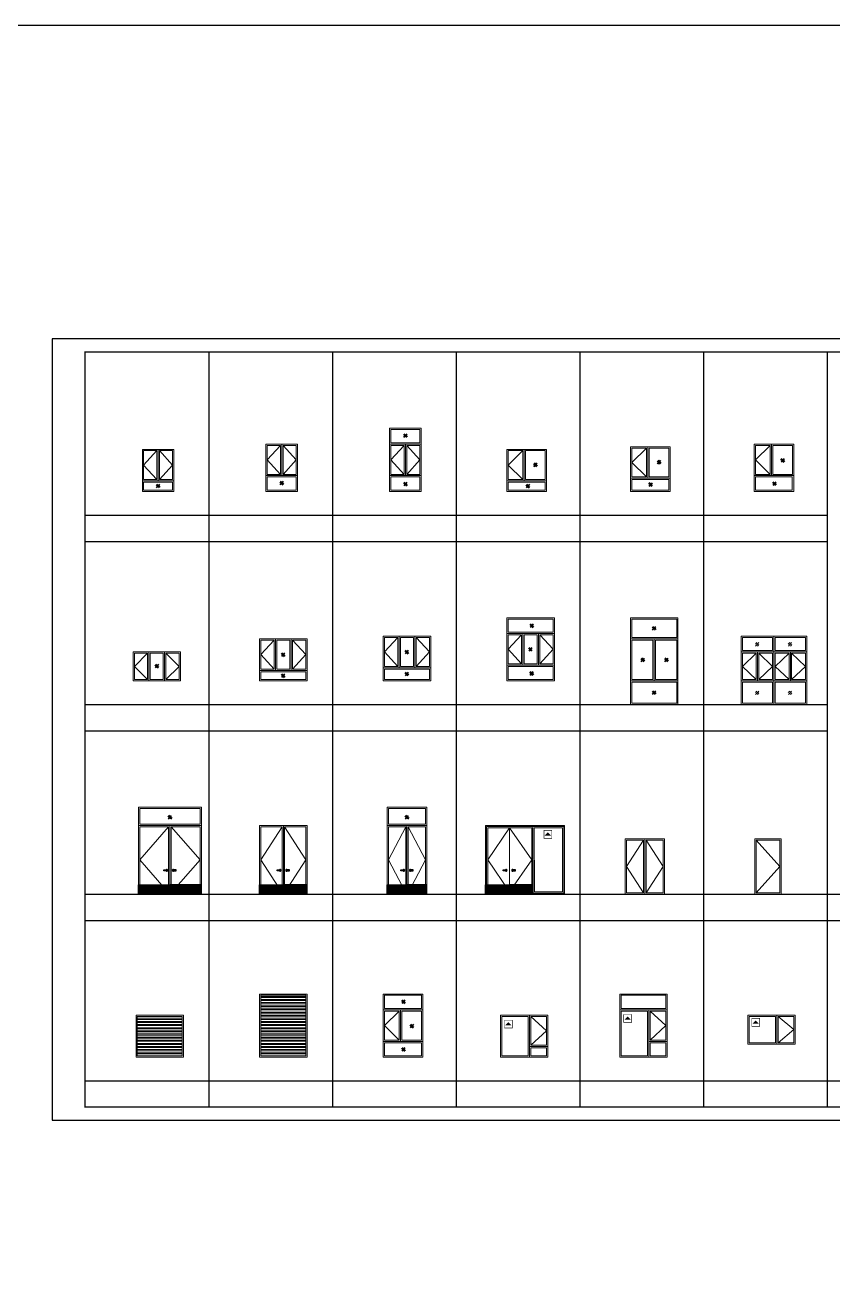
# Model space of a CAD drawing. Extents: x 1188826 to 1909461, y 608442 to 1651179.
# Drawn here: x 1277942 to 1308639, y 1183238 to 1231147 of the extents above; entities that cross this region are included whole.
import ezdxf

# ---------------------------------------------------------------- set-up
doc = ezdxf.new("R2010")
doc.units = 0
doc.header["$LTSCALE"] = 1000
doc.header["$MEASUREMENT"] = 0
for name, color, linetype, lineweight in [('2-门窗开启', 8, 'Continuous', 9), ('PUB_HATCH', 8, 'Continuous', 9), ('WALL', 9, 'Continuous', 40), ('WINDOW', 144, 'Continuous', 15), ('填充', 251, 'Continuous', 5)]:
    doc.layers.add(name, color=color, linetype=linetype, lineweight=lineweight)
doc.layers.add('DIM_MODI', color=1, linetype='Continuous', plot=False)
doc.layers.add('图框', color=140, linetype='Continuous')

# ---------------------------------------------------------------- blocks, each defined once
blk = doc.blocks.new('fewfrewfref')
at = {"layer": 'WALL'}
blk.add_hatch(color=1, dxfattribs=at).paths.add_polyline_path([(367770, 261682), (367710, 261622), (367830, 261622)])
at = {"layer": 'WALL', "color": 1, "const_width": 10}
blk.add_lwpolyline([(367695, 261570), (367695, 261720), (367845, 261720), (367845, 261570)], close=True, dxfattribs=at)

msp = doc.modelspace()

# ---------------------------------------------------------------- hatches: boundary and pattern name
at = {"true_color": 0x642165}
h = msp.add_hatch(dxfattribs=at)
h.set_pattern_fill('木板', color=219, scale=25, style=0)
h.set_pattern_definition([(0, (611762.716, 374549.246), (0, 31.25), []), (45, (611762.716, 374549.246), (-22.0970869, 22.0970869), [])])
h.paths.add_polyline_path([(1282245, 1198127), (1283445, 1198127), (1283445, 1198477), (1282245, 1198477)])
h = msp.add_hatch(dxfattribs=at)
h.set_pattern_fill('木板', color=219, scale=25, style=0)
h.set_pattern_definition([(0, (612422.74, 374548.892), (0, 31.25), []), (45, (612422.74, 374548.892), (-22.0970869, 22.0970869), [])])
h.paths.add_polyline_path([(1284645, 1198127), (1283445, 1198127), (1283445, 1198477), (1284645, 1198477)])
h = msp.add_hatch(dxfattribs=at)
h.set_pattern_fill('木板', color=219, scale=25, style=0)
h.set_pattern_definition([(0, (616072.21, 374549.246), (0, 31.25), []), (45, (616072.21, 374549.246), (-22.0970869, 22.0970869), [])])
h.paths.add_polyline_path([(1286854, 1198127), (1287754, 1198127), (1287754, 1198477), (1286854, 1198477)])
h = msp.add_hatch(dxfattribs=at)
h.set_pattern_fill('木板', color=219, scale=25, style=0)
h.set_pattern_definition([(0, (616732.236, 374548.892), (0, 31.25), []), (45, (616732.236, 374548.892), (-22.0970869, 22.0970869), [])])
h.paths.add_polyline_path([(1288655, 1198127), (1287754, 1198127), (1287754, 1198477), (1288655, 1198477)])
h = msp.add_hatch(dxfattribs=at)
h.set_pattern_fill('木板', color=219, scale=25, style=0)
h.set_pattern_definition([(0, (620772.21, 374549.246), (0, 31.25), []), (45, (620772.21, 374549.246), (-22.0970869, 22.0970869), [])])
h.paths.add_polyline_path([(1291704, 1198127), (1292454, 1198127), (1292454, 1198477), (1291704, 1198477)])
h = msp.add_hatch(dxfattribs=at)
h.set_pattern_fill('木板', color=219, scale=25, style=0)
h.set_pattern_definition([(0, (621432.236, 374548.892), (0, 31.25), []), (45, (621432.236, 374548.892), (-22.0970869, 22.0970869), [])])
h.paths.add_polyline_path([(1293205, 1198127), (1292454, 1198127), (1292454, 1198477), (1293205, 1198477)])
h = msp.add_hatch(dxfattribs=at)
h.set_pattern_fill('木板', color=219, scale=25, style=0)
h.set_pattern_definition([(0, (624662.675, 374549.246), (0, 31.25), []), (45, (624662.675, 374549.246), (-22.0970869, 22.0970869), [])])
h.paths.add_polyline_path([(1295444, 1198127), (1296345, 1198127), (1296345, 1198477), (1295444, 1198477)])
h = msp.add_hatch(dxfattribs=at)
h.set_pattern_fill('木板', color=219, scale=25, style=0)
h.set_pattern_definition([(0, (625322.7, 374548.892), (0, 31.25), []), (45, (625322.7, 374548.892), (-22.0970869, 22.0970869), [])])
h.paths.add_polyline_path([(1297244, 1198127), (1296345, 1198127), (1296345, 1198477), (1297244, 1198477)])
at = {"layer": 'PUB_HATCH'}
h = msp.add_hatch(dxfattribs=at)
h.set_pattern_fill('ANSI32', color=256, scale=25, angle=135)
h.set_pattern_definition([(180, (4700, 0), (-7e-15, -119.0625), []), (180, (4660.31, 39.69), (-7e-15, -119.0625), [])])
h.paths.add_polyline_path([(1286904, 1191977), (1286904, 1194277), (1288605, 1194277), (1288605, 1191977)])
h = msp.add_hatch(dxfattribs=at)
h.set_pattern_fill('ANSI32', color=256, scale=25, angle=135)
h.set_pattern_definition([(180, (0, 0), (-7e-15, -119.0625), []), (180, (-39.69, 39.69), (-7e-15, -119.0625), [])])
h.paths.add_polyline_path([(1282204, 1191977), (1282204, 1193477), (1283905, 1193477), (1283905, 1191977)])

# ---------------------------------------------------------------- linework, layer by layer
at = {"color": 219, "true_color": 0x642165}
for points in [[(1283208, 1199046), (1283342, 1199046), (1283342, 1199008), (1283208, 1199008)], [(1283684, 1199046), (1283550, 1199046), (1283550, 1199008), (1283684, 1199008)], [(1287518, 1199046), (1287651, 1199046), (1287651, 1199008), (1287518, 1199008)], [(1287993, 1199046), (1287860, 1199046), (1287860, 1199008), (1287993, 1199008)], [(1292218, 1199046), (1292351, 1199046), (1292351, 1199008), (1292218, 1199008)], [(1292693, 1199046), (1292560, 1199046), (1292560, 1199008), (1292693, 1199008)], [(1296108, 1199046), (1296242, 1199046), (1296242, 1199008), (1296108, 1199008)], [(1296584, 1199046), (1296450, 1199046), (1296450, 1199008), (1296584, 1199008)]]:
    msp.add_lwpolyline(points, close=True, dxfattribs=at)
at = {"color": 217, "true_color": 0x93278f}
for points in [[(1282245, 1198477), (1283445, 1198477), (1283445, 1198127), (1282245, 1198127)], [(1284645, 1198477), (1283445, 1198477), (1283445, 1198127), (1284645, 1198127)], [(1286854, 1198477), (1287754, 1198477), (1287754, 1198127), (1286854, 1198127)], [(1288655, 1198477), (1287754, 1198477), (1287754, 1198127), (1288655, 1198127)], [(1291704, 1198477), (1292454, 1198477), (1292454, 1198127), (1291704, 1198127)], [(1293205, 1198477), (1292454, 1198477), (1292454, 1198127), (1293205, 1198127)], [(1295444, 1198477), (1296345, 1198477), (1296345, 1198127), (1295444, 1198127)], [(1297245, 1198477), (1296345, 1198477), (1296345, 1198127), (1297245, 1198127)]]:
    msp.add_lwpolyline(points, close=True, dxfattribs=at)
at = {"color": 219, "true_color": 0x642165}
for centre, radius, start, end in [((1283327, 1199028), 30.4, 221.464, 144.1178), ((1283322, 1199027), 28.1, 250.5402, 117.6879), ((1283565, 1199028), 30.4, 35.8822, 318.536), ((1283570, 1199027), 28.1, 62.3121, 289.4598), ((1287636, 1199028), 30.4, 221.464, 144.1178), ((1287631, 1199027), 28.1, 250.5402, 117.6879), ((1287875, 1199028), 30.4, 35.8822, 318.536), ((1287879, 1199027), 28.1, 62.3121, 289.4598), ((1292336, 1199028), 30.4, 221.464, 144.1178), ((1292331, 1199027), 28.1, 250.5402, 117.6879), ((1292575, 1199028), 30.4, 35.8822, 318.536), ((1292579, 1199027), 28.1, 62.3121, 289.4598), ((1296227, 1199028), 30.4, 221.464, 144.1178), ((1296222, 1199027), 28.1, 250.5402, 117.6879), ((1296465, 1199028), 30.4, 35.8822, 318.536), ((1296470, 1199027), 28.1, 62.3121, 289.4598)]:
    msp.add_arc(centre, radius, start, end, dxfattribs=at)
at = {"layer": '2-门窗开启', "ltscale": 0.5}
for points in [[(1282945, 1213877), (1282445, 1214427), (1282945, 1214977)], [(1283045, 1213877), (1283545, 1214427), (1283045, 1214977)], [(1287645, 1214077), (1287145, 1214627), (1287645, 1215177)], [(1287745, 1214077), (1288245, 1214627), (1287745, 1215177)], [(1292345, 1214077), (1291845, 1214627), (1292345, 1215177)], [(1292445, 1214077), (1292945, 1214627), (1292445, 1215177)], [(1296854, 1214977), (1296304, 1214427), (1296854, 1213877)], [(1301554, 1215077), (1301004, 1214527), (1301554, 1213977)], [(1306254, 1215177), (1305704, 1214627), (1306254, 1214077)], [(1292104, 1207877), (1291604, 1207327), (1292104, 1206777)], [(1292804, 1207877), (1293305, 1207327), (1292804, 1206777)], [(1296804, 1207977), (1296304, 1207427), (1296804, 1206877)], [(1297504, 1207977), (1298005, 1207427), (1297504, 1206877)], [(1287404, 1207777), (1286904, 1207227), (1287404, 1206677)], [(1288104, 1207777), (1288605, 1207227), (1288104, 1206677)], [(1305697, 1207626), (1305753, 1207686)], [(1305702, 1207552), (1305823, 1207680)], [(1305777, 1207551), (1305833, 1207611)], [(1306947, 1207626), (1307003, 1207686)], [(1306952, 1207552), (1307073, 1207680)], [(1307027, 1207551), (1307083, 1207611)], [(1282592, 1207277), (1282092, 1206777), (1282592, 1206277)], [(1283292, 1207277), (1283792, 1206777), (1283292, 1206277)], [(1305726, 1207277), (1305201, 1206777), (1305726, 1206277)], [(1305826, 1207277), (1306351, 1206777), (1305826, 1206277)], [(1306976, 1207277), (1306451, 1206777), (1306976, 1206277)], [(1307076, 1207277), (1307601, 1206777), (1307076, 1206277)], [(1305697, 1205784), (1305753, 1205843)], [(1305702, 1205709), (1305823, 1205837)], [(1305777, 1205708), (1305833, 1205768)], [(1306947, 1205784), (1307003, 1205843)], [(1306952, 1205709), (1307073, 1205837)], [(1307027, 1205708), (1307083, 1205768)], [(1283395, 1200677), (1282295, 1199427), (1283395, 1198177)], [(1283495, 1200677), (1284595, 1199427), (1283495, 1198177)], [(1287704, 1200677), (1286904, 1199427), (1287704, 1198177)], [(1287804, 1200677), (1288605, 1199427), (1287804, 1198177)], [(1292404, 1200677), (1291754, 1199427), (1292404, 1198177)], [(1292504, 1200677), (1293155, 1199427), (1292504, 1198177)], [(1296345, 1200647), (1295524, 1199427), (1296345, 1198207)], [(1296345, 1200647), (1297194, 1199427), (1296345, 1198207)], [(1301448, 1200177), (1300798, 1199177), (1301448, 1198177)], [(1301548, 1200177), (1302198, 1199177), (1301548, 1198177)], [(1305729, 1200177), (1306629, 1199177), (1305729, 1198177)], [(1292154, 1193677), (1291604, 1193127), (1292154, 1192577)], [(1297161, 1193477), (1297761, 1192927), (1297161, 1192377)], [(1301695, 1193677), (1302295, 1193127), (1301695, 1192577)], [(1306561, 1193477), (1307161, 1192977), (1306561, 1192477)]]:
    msp.add_lwpolyline(points, dxfattribs=at)
at = {"layer": 'DIM_MODI'}
msp.add_lwpolyline([(1233208, 1231147), (1406411, 1231147), (1406411, 946723), (1233208, 946723)], close=True, dxfattribs=at)
at = {"layer": 'WALL'}
for points in [[(1292331, 1215560), (1292388, 1215619)], [(1292337, 1215485), (1292458, 1215613)], [(1292411, 1215484), (1292468, 1215544)], [(1297321, 1214497), (1297265, 1214438)], [(1297396, 1214497), (1297275, 1214368)], [(1302021, 1214599), (1301965, 1214540)], [(1302096, 1214599), (1301975, 1214470)], [(1302101, 1214524), (1302045, 1214464)], [(1306721, 1214668), (1306665, 1214608)], [(1306796, 1214667), (1306675, 1214539)], [(1306801, 1214592), (1306745, 1214533)], [(1297401, 1214422), (1297345, 1214362)], [(1282931, 1213649), (1282988, 1213709)], [(1282937, 1213574), (1283058, 1213703)], [(1283011, 1213573), (1283068, 1213633)], [(1287631, 1213760), (1287688, 1213819)], [(1287637, 1213685), (1287758, 1213813)], [(1287711, 1213684), (1287768, 1213744)], [(1292378, 1213770), (1292322, 1213711)], [(1292453, 1213770), (1292332, 1213641)], [(1292458, 1213695), (1292402, 1213635)], [(1297030, 1213689), (1296974, 1213629)], [(1297105, 1213688), (1296984, 1213560)], [(1297110, 1213613), (1297054, 1213554)], [(1301699, 1213749), (1301643, 1213689)], [(1301774, 1213748), (1301653, 1213620)], [(1301779, 1213674), (1301723, 1213614)], [(1306403, 1213786), (1306347, 1213727)], [(1306478, 1213785), (1306357, 1213657)], [(1306483, 1213711), (1306427, 1213651)], [(1297180, 1208388), (1297124, 1208328)], [(1297255, 1208387), (1297134, 1208259)], [(1297260, 1208312), (1297204, 1208253)], [(1301785, 1208238), (1301842, 1208298)], [(1301791, 1208164), (1301912, 1208292)], [(1301865, 1208163), (1301922, 1208223)], [(1292426, 1207387), (1292370, 1207327)], [(1292501, 1207386), (1292380, 1207258)], [(1292506, 1207311), (1292450, 1207252)], [(1297126, 1207487), (1297070, 1207427)], [(1297201, 1207486), (1297080, 1207358)], [(1297206, 1207411), (1297150, 1207352)], [(1282931, 1206848), (1282874, 1206788)], [(1283005, 1206847), (1282884, 1206719)], [(1287726, 1207287), (1287670, 1207227)], [(1287801, 1207286), (1287680, 1207158)], [(1287806, 1207211), (1287750, 1207152)], [(1301356, 1207039), (1301413, 1207099)], [(1301361, 1206965), (1301483, 1207093)], [(1301436, 1206964), (1301492, 1207024)], [(1302256, 1207039), (1302312, 1207099)], [(1302261, 1206965), (1302382, 1207093)], [(1302336, 1206964), (1302392, 1207024)], [(1283011, 1206772), (1282954, 1206713)], [(1287726, 1206486), (1287670, 1206427)], [(1287801, 1206485), (1287680, 1206357)], [(1287806, 1206411), (1287750, 1206351)], [(1292426, 1206552), (1292370, 1206493)], [(1292501, 1206551), (1292380, 1206423)], [(1292506, 1206477), (1292450, 1206417)], [(1297180, 1206567), (1297124, 1206507)], [(1297255, 1206566), (1297134, 1206438)], [(1297260, 1206491), (1297204, 1206432)], [(1301785, 1205796), (1301842, 1205855)], [(1301791, 1205721), (1301912, 1205850)], [(1301865, 1205720), (1301922, 1205780)], [(1283382, 1201060), (1283438, 1201119)], [(1283387, 1200985), (1283508, 1201113)], [(1292391, 1201060), (1292447, 1201119)], [(1292396, 1200985), (1292517, 1201113)], [(1283462, 1200984), (1283518, 1201044)], [(1292471, 1200984), (1292527, 1201044)], [(1292303, 1194099), (1292247, 1194039)], [(1292378, 1194098), (1292257, 1193969)], [(1292383, 1194023), (1292327, 1193963)], [(1292621, 1193168), (1292565, 1193108)], [(1292696, 1193167), (1292575, 1193039)], [(1292701, 1193092), (1292645, 1193033)], [(1292303, 1192286), (1292247, 1192227)], [(1292378, 1192285), (1292257, 1192157)], [(1292383, 1192211), (1292327, 1192151)]]:
    msp.add_lwpolyline(points, dxfattribs=at)
at = {"layer": 'WINDOW'}
for p, q in [((1295474, 1200697), (1295474, 1198157)), ((1295474, 1200697), (1295474, 1198157)), ((1296345, 1200647), (1296345, 1198207)), ((1297244, 1200697), (1297245, 1198157)), ((1298414, 1200697), (1298415, 1198157)), ((1298414, 1200697), (1298414, 1200697))]:
    msp.add_line(p, q, dxfattribs=at)
for points in [[(1291795, 1213427), (1291795, 1215827), (1292995, 1215827), (1292995, 1213427)], [(1291845, 1215777), (1292945, 1215777), (1292945, 1215277), (1291845, 1215277)], [(1282395, 1213427), (1282395, 1215027), (1283595, 1215027), (1283595, 1213427)], [(1282445, 1213877), (1282945, 1213877), (1282945, 1214977), (1282445, 1214977)], [(1283545, 1213877), (1283045, 1213877), (1283045, 1214977), (1283545, 1214977)], [(1287095, 1213427), (1287095, 1215227), (1288295, 1215227), (1288295, 1213427)], [(1287145, 1214077), (1287645, 1214077), (1287645, 1215177), (1287145, 1215177)], [(1288245, 1214077), (1287745, 1214077), (1287745, 1215177), (1288245, 1215177)], [(1291845, 1214077), (1292345, 1214077), (1292345, 1215177), (1291845, 1215177)], [(1292945, 1214077), (1292445, 1214077), (1292445, 1215177), (1292945, 1215177)], [(1296254, 1213427), (1296254, 1215027), (1297755, 1215027), (1297755, 1213427)], [(1296304, 1214977), (1296854, 1214977), (1296854, 1213877), (1296304, 1213877)], [(1297705, 1214977), (1296954, 1214977), (1296954, 1213877), (1297705, 1213877)], [(1300954, 1213427), (1300954, 1215127), (1302455, 1215127), (1302455, 1213427)], [(1301004, 1215077), (1301554, 1215077), (1301554, 1213977), (1301004, 1213977)], [(1302405, 1215077), (1301654, 1215077), (1301654, 1213977), (1302405, 1213977)], [(1305654, 1213427), (1305654, 1215227), (1307155, 1215227), (1307155, 1213427)], [(1305704, 1215177), (1306254, 1215177), (1306254, 1214077), (1305704, 1214077)], [(1307105, 1215177), (1306354, 1215177), (1306354, 1214077), (1307105, 1214077)], [(1282445, 1213477), (1283545, 1213477), (1283545, 1213777), (1282445, 1213777)], [(1287145, 1213477), (1288245, 1213477), (1288245, 1213977), (1287145, 1213977)], [(1291845, 1213477), (1292945, 1213477), (1292945, 1213977), (1291845, 1213977)], [(1296304, 1213777), (1297705, 1213777), (1297705, 1213477), (1296304, 1213477)], [(1301004, 1213877), (1302405, 1213877), (1302405, 1213477), (1301004, 1213477)], [(1305704, 1213977), (1307101, 1213977), (1307101, 1213477), (1305704, 1213477)], [(1296254, 1206227), (1296254, 1208627), (1298055, 1208627), (1298055, 1206227)], [(1296304, 1208577), (1298005, 1208577), (1298005, 1208077), (1296304, 1208077)], [(1300954, 1205327), (1300954, 1208627), (1302755, 1208627), (1302755, 1205327)], [(1301004, 1208577), (1302705, 1208577), (1302705, 1207877), (1301004, 1207877)], [(1286854, 1206227), (1286854, 1207827), (1288655, 1207827), (1288655, 1206227)], [(1291554, 1206227), (1291554, 1207927), (1293355, 1207927), (1293355, 1206227)], [(1291604, 1207877), (1292104, 1207877), (1292104, 1206777), (1291604, 1206777)], [(1292204, 1207877), (1292704, 1207877), (1292704, 1206777), (1292204, 1206777)], [(1293305, 1207877), (1292804, 1207877), (1292804, 1206777), (1293305, 1206777)], [(1296304, 1207977), (1296804, 1207977), (1296804, 1206877), (1296304, 1206877)], [(1296904, 1207977), (1297404, 1207977), (1297404, 1206877), (1296904, 1206877)], [(1298005, 1207977), (1297504, 1207977), (1297504, 1206877), (1298005, 1206877)], [(1305151, 1205327), (1305151, 1207927), (1307651, 1207927), (1307651, 1205327)], [(1305201, 1207877), (1306351, 1207877), (1306351, 1207377), (1305201, 1207377)], [(1307601, 1207877), (1306451, 1207877), (1306451, 1207377), (1307601, 1207377)], [(1282042, 1206227), (1282042, 1207327), (1283842, 1207327), (1283842, 1206227)], [(1286904, 1207777), (1287404, 1207777), (1287404, 1206677), (1286904, 1206677)], [(1287504, 1207777), (1288004, 1207777), (1288004, 1206677), (1287504, 1206677)], [(1288605, 1207777), (1288104, 1207777), (1288104, 1206677), (1288605, 1206677)], [(1301004, 1207777), (1301804, 1207777), (1301804, 1206277), (1301004, 1206277)], [(1302705, 1207777), (1301904, 1207777), (1301904, 1206277), (1302705, 1206277)], [(1282092, 1207277), (1282592, 1207277), (1282592, 1206277), (1282092, 1206277)], [(1282692, 1207277), (1283192, 1207277), (1283192, 1206277), (1282692, 1206277)], [(1283792, 1207277), (1283292, 1207277), (1283292, 1206277), (1283792, 1206277)], [(1305201, 1207277), (1305726, 1207277), (1305726, 1206277), (1305201, 1206277)], [(1305826, 1207277), (1306351, 1207277), (1306351, 1206277), (1305826, 1206277)], [(1306976, 1207277), (1306451, 1207277), (1306451, 1206277), (1306976, 1206277)], [(1307601, 1207277), (1307076, 1207277), (1307076, 1206277), (1307601, 1206277)], [(1286904, 1206577), (1288605, 1206577), (1288605, 1206277), (1286904, 1206277)], [(1291604, 1206677), (1293305, 1206677), (1293305, 1206277), (1291604, 1206277)], [(1296304, 1206777), (1298005, 1206777), (1298005, 1206277), (1296304, 1206277)], [(1301004, 1206177), (1302705, 1206177), (1302705, 1205377), (1301004, 1205377)], [(1305201, 1206177), (1306351, 1206177), (1306351, 1205377), (1305201, 1205377)], [(1307601, 1206177), (1306451, 1206177), (1306451, 1205377), (1307601, 1205377)], [(1282245, 1198127), (1282245, 1201427), (1284645, 1201427), (1284645, 1198127)], [(1282295, 1201377), (1284595, 1201377), (1284595, 1200777), (1282295, 1200777)], [(1291704, 1198127), (1291704, 1201427), (1293205, 1201427), (1293205, 1198127)], [(1291754, 1201377), (1293155, 1201377), (1293155, 1200777), (1291754, 1200777)], [(1282295, 1200677), (1283395, 1200677), (1283395, 1198177), (1282295, 1198177)], [(1284595, 1200677), (1283495, 1200677), (1283495, 1198177), (1284595, 1198177)], [(1286854, 1198127), (1286854, 1200727), (1288655, 1200727), (1288655, 1198127)], [(1286904, 1200677), (1287704, 1200677), (1287704, 1198177), (1286904, 1198177)], [(1288605, 1200677), (1287804, 1200677), (1287804, 1198177), (1288605, 1198177)], [(1291754, 1200677), (1292404, 1200677), (1292404, 1198177), (1291754, 1198177)], [(1293155, 1200677), (1292504, 1200677), (1292504, 1198177), (1293155, 1198177)], [(1298444, 1200727), (1295444, 1200727), (1295444, 1198127), (1298444, 1198127)], [(1297244, 1200697), (1295474, 1200697), (1295474, 1198157), (1297244, 1198157)], [(1295474, 1200697), (1295474, 1200697), (1295474, 1198157), (1295474, 1198157)], [(1297194, 1200647), (1295524, 1200647), (1295524, 1198207), (1297194, 1198207)], [(1297244, 1200697), (1298414, 1200697), (1298415, 1198157), (1297245, 1198157)], [(1297294, 1200647), (1298364, 1200647), (1298365, 1198207), (1297295, 1198207)], [(1300748, 1200227), (1302248, 1200227), (1302248, 1198127), (1300748, 1198127)], [(1300798, 1200177), (1301448, 1200177), (1301448, 1198177), (1300798, 1198177)], [(1302198, 1200177), (1301548, 1200177), (1301548, 1198177), (1302198, 1198177)], [(1305679, 1200227), (1306679, 1200227), (1306679, 1198127), (1305679, 1198127)], [(1306629, 1200177), (1305729, 1200177), (1305729, 1198177), (1306629, 1198177)], [(1286854, 1191927), (1286854, 1194327), (1288655, 1194327), (1288655, 1191927)], [(1286904, 1191977), (1286904, 1194277), (1288605, 1194277), (1288605, 1191977)], [(1291554, 1191927), (1291554, 1194327), (1293055, 1194327), (1293055, 1191927)], [(1291604, 1193777), (1293001, 1193777), (1293001, 1194277), (1291604, 1194277)], [(1300545, 1194327), (1302345, 1194327), (1302345, 1191927), (1300545, 1191927)], [(1300595, 1194277), (1302295, 1194277), (1302295, 1193777), (1300595, 1193777)], [(1282154, 1191927), (1282154, 1193527), (1283955, 1193527), (1283955, 1191927)], [(1282204, 1191977), (1282204, 1193477), (1283905, 1193477), (1283905, 1191977)], [(1291604, 1193677), (1292154, 1193677), (1292154, 1192577), (1291604, 1192577)], [(1293005, 1193677), (1292254, 1193677), (1292254, 1192577), (1293005, 1192577)], [(1296011, 1193527), (1297811, 1193527), (1297811, 1191927), (1296011, 1191927)], [(1296061, 1193477), (1297061, 1193477), (1297061, 1191977), (1296061, 1191977)], [(1297761, 1193477), (1297161, 1193477), (1297161, 1192377), (1297761, 1192377)], [(1300595, 1193677), (1301595, 1193677), (1301595, 1191977), (1300595, 1191977)], [(1302295, 1193677), (1301695, 1193677), (1301695, 1192577), (1302295, 1192577)], [(1305411, 1193527), (1307211, 1193527), (1307211, 1192427), (1305411, 1192427)], [(1305461, 1193477), (1306461, 1193477), (1306461, 1192477), (1305461, 1192477)], [(1307161, 1193477), (1306561, 1193477), (1306561, 1192477), (1307161, 1192477)], [(1291604, 1192477), (1293001, 1192477), (1293001, 1191977), (1291604, 1191977)], [(1301695, 1192477), (1302295, 1192477), (1302295, 1191977), (1301695, 1191977)], [(1297161, 1192277), (1297761, 1192277), (1297761, 1191977), (1297161, 1191977)]]:
    msp.add_lwpolyline(points, close=True, dxfattribs=at)
for points in [[(1282995, 1215027), (1282995, 1213827)], [(1287095, 1215227), (1288295, 1215227)], [(1287695, 1215227), (1287695, 1214027)], [(1291795, 1215227), (1292995, 1215227)], [(1292395, 1215227), (1292395, 1214027)], [(1296904, 1213827), (1296904, 1215027)], [(1300954, 1215127), (1302455, 1215127)], [(1301604, 1213927), (1301604, 1215127)], [(1306304, 1214027), (1306304, 1215227)], [(1287095, 1214027), (1288295, 1214027)], [(1291795, 1214027), (1292995, 1214027)], [(1305654, 1214027), (1307155, 1214027)], [(1282395, 1213827), (1283595, 1213827)], [(1296254, 1213827), (1297755, 1213827)], [(1300954, 1213927), (1302455, 1213927)], [(1287454, 1206627), (1287454, 1207827)], [(1288054, 1206627), (1288054, 1207827)], [(1292154, 1206727), (1292154, 1207927)], [(1292754, 1206727), (1292754, 1207927)], [(1296254, 1208027), (1298055, 1208027)], [(1296854, 1206827), (1296854, 1208027)], [(1297454, 1206827), (1297454, 1208027)], [(1300954, 1207827), (1302755, 1207827)], [(1301854, 1206227), (1301854, 1207827)], [(1306401, 1205327), (1306401, 1207927)], [(1282642, 1206227), (1282642, 1207327)], [(1283242, 1206227), (1283242, 1207327)], [(1305151, 1207327), (1307651, 1207327)], [(1305776, 1206227), (1305776, 1207327)], [(1307026, 1206227), (1307026, 1207327)], [(1296254, 1206827), (1298055, 1206827)], [(1286854, 1206627), (1288655, 1206627)], [(1291554, 1206727), (1293355, 1206727)], [(1300954, 1206227), (1302755, 1206227)], [(1305151, 1206227), (1307651, 1206227)], [(1282245, 1200727), (1284645, 1200727)], [(1283445, 1198127), (1283445, 1200727)], [(1287754, 1198127), (1287754, 1200727)], [(1291704, 1200727), (1293205, 1200727)], [(1292454, 1198127), (1292454, 1200727)], [(1301498, 1200227), (1301498, 1198127)], [(1291554, 1193727), (1293055, 1193727)], [(1292204, 1192527), (1292204, 1193727)], [(1297111, 1193527), (1297111, 1191927)], [(1300545, 1193727), (1302345, 1193727)], [(1301645, 1193727), (1301645, 1191927)], [(1306511, 1193527), (1306511, 1192427)], [(1291554, 1192527), (1293055, 1192527)], [(1301645, 1192527), (1302345, 1192527)], [(1297111, 1192327), (1297811, 1192327)]]:
    msp.add_lwpolyline(points, dxfattribs=at)
at = {"layer": '图框'}
msp.add_lwpolyline([(1278970, 1189527), (1321020, 1189527), (1321020, 1219227), (1278970, 1219227)], close=True, dxfattribs=at)
at = {"layer": '图框', "const_width": 50}
msp.add_lwpolyline([(1280220, 1190027), (1320520, 1190027), (1320520, 1218727), (1280220, 1218727)], close=True, dxfattribs=at)
at = {"layer": '图框'}
for points in [[(1284920, 1218727), (1284920, 1190027)], [(1289620, 1218727), (1289620, 1190027)], [(1294320, 1218727), (1294320, 1190027)], [(1299020, 1218727), (1299020, 1190027)], [(1303720, 1218727), (1303720, 1190027)], [(1308420, 1218727), (1308420, 1190027)], [(1280220, 1212527), (1308420, 1212527)], [(1280220, 1211527), (1308420, 1211527)], [(1280220, 1205327), (1308420, 1205327)], [(1280220, 1204327), (1308420, 1204327)], [(1280220, 1198127), (1317020, 1198127)], [(1280220, 1197127), (1317020, 1197127)], [(1280220, 1191027), (1317020, 1191027)]]:
    msp.add_lwpolyline(points, dxfattribs=at)

# ---------------------------------------------------------------- block references
at = {"layer": '填充', "xscale": 2, "yscale": 2, "zscale": 2}
for p in [(562269, 677107), (565304, 670107), (560770, 669892), (570170, 669959)]:
    msp.add_blockref('fewfrewfref', p, dxfattribs=at)

doc.saveas('drawing.dxf')
